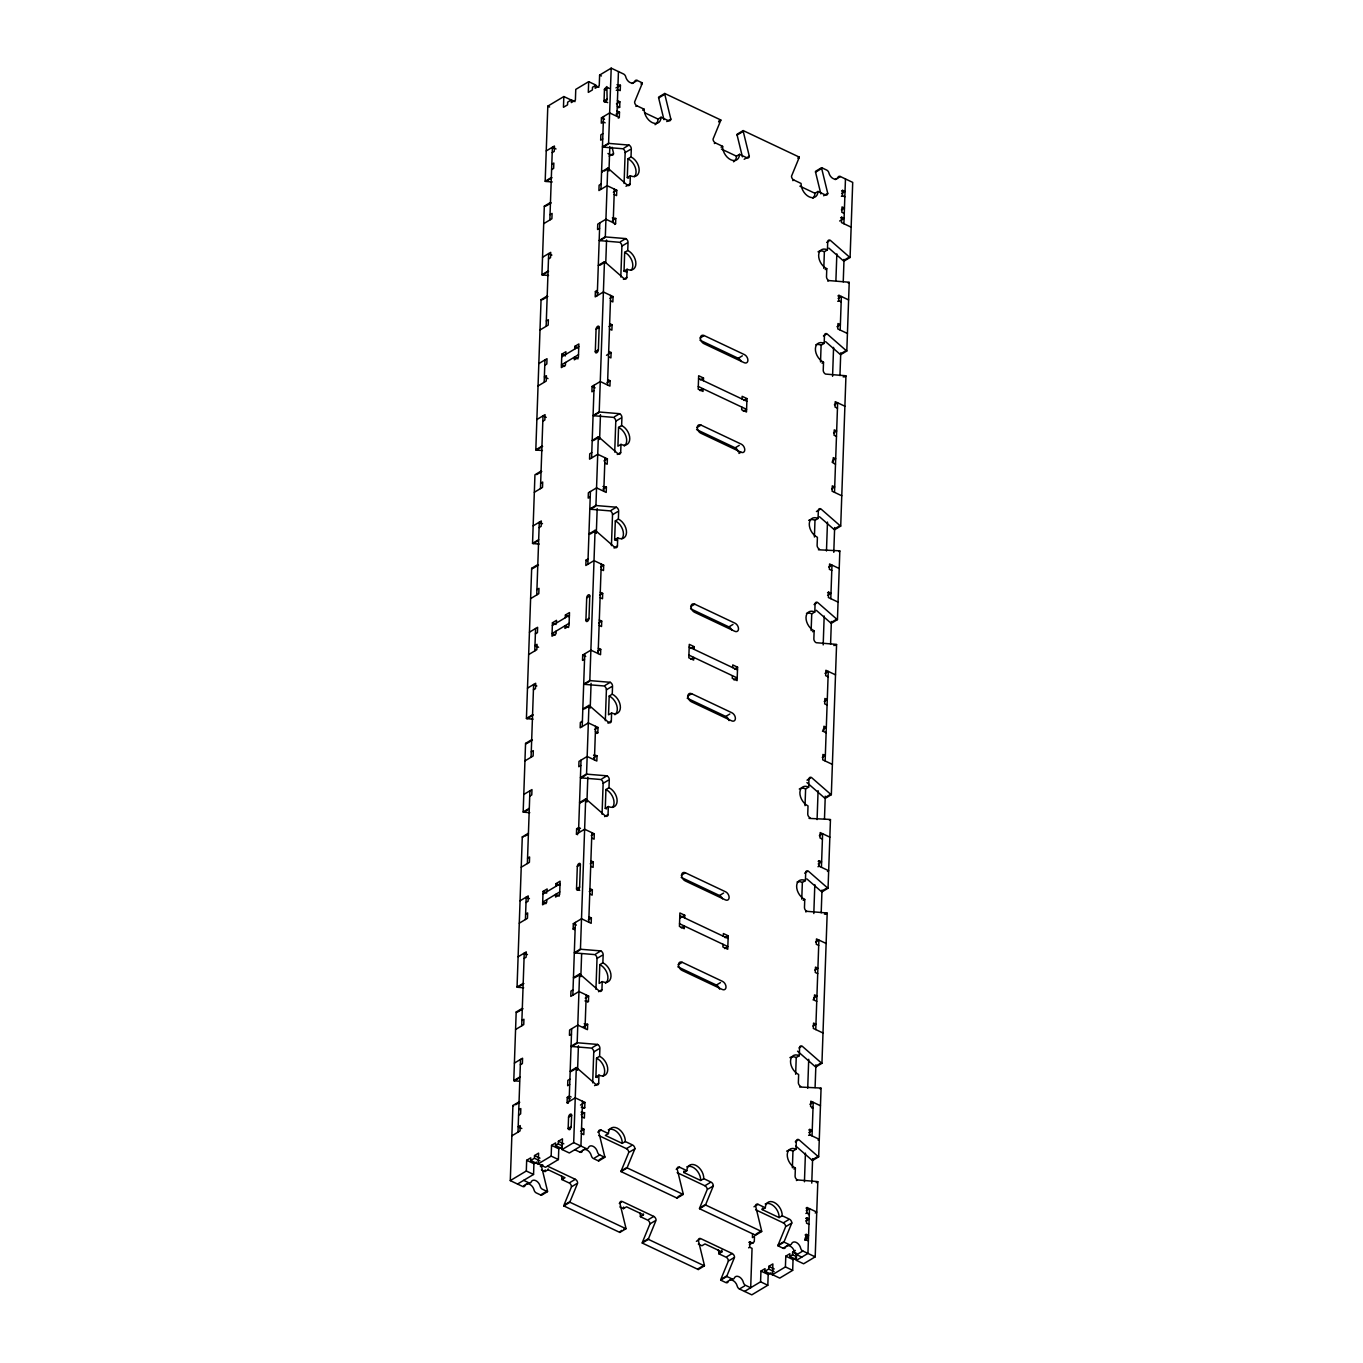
<?xml version="1.0" encoding="UTF-8"?>
<svg xmlns="http://www.w3.org/2000/svg" width="1363" height="1363" viewBox="0 0 1363 1363"><rect width="100%" height="100%" fill="white"/><g stroke="black" fill="none" stroke-linecap="round" stroke-linejoin="round"><path stroke-width="1.5" d="M541.844 1164.718A3.169 2.079 59.1 0 0 541.401 1165.995L547.449 1190.836A3.169 2.079 59.1 0 1 547.517 1191.637L541.384 1195.317L536.289 1192.915A3.169 2.079 59.1 0 1 534.075 1190.052A6.338 4.174 59.1 0 0 529.645 1184.311A6.338 4.174 59.1 0 0 524.976 1185.742A3.169 2.079 59.1 0 1 522.625 1186.457L510.29 1180.614L512.914 1105.529L519.047 1101.866A3.169 2.079 59.1 0 1 519.729 1102.292L515.64 1104.746M519.405 1081.217L514.481 1080.808A3.169 2.079 59.1 0 1 513.783 1080.603L516.185 1012.01L522.319 1008.33M523.648 987.783L517.736 987.289A3.169 2.079 59.1 0 1 517.054 987.068L522.285 836.916L528.435 833.236M529.764 812.689L523.852 812.195A3.169 2.079 59.1 0 1 523.171 811.99L525.556 743.397L531.689 739.717A3.169 2.079 59.1 0 1 532.217 740.024M533.035 719.17L527.123 718.676A3.169 2.079 59.1 0 1 526.425 718.454L531.672 568.303L537.806 564.623A3.169 2.079 59.1 0 1 538.334 564.946M539.152 544.076L533.24 543.581A3.169 2.079 59.1 0 1 532.541 543.377L534.943 474.784L541.077 471.104A3.169 2.079 59.1 0 1 541.758 471.547L536.647 474.614M542.406 450.54L536.511 450.063A3.169 2.079 59.1 0 1 535.812 449.841L541.06 299.69L547.193 296.01M548.522 275.462L542.61 274.968A3.169 2.079 59.1 0 1 541.929 274.747L544.314 206.171L550.448 202.491A3.169 2.079 59.1 0 1 551.146 202.934L546.035 205.983M552.219 181.96L545.881 181.449A3.169 2.079 59.1 0 1 545.183 181.228L547.807 106.144L563.839 96.552L571.08 99.976M517.991 1132.159L520.53 1059.409M521.705 1025.845L524.244 953.095L527.464 954.611M525.419 919.514L526.203 897.127L529.423 898.643M527.362 863.546L529.917 790.796M531.076 757.232L533.615 684.482L536.835 685.998M534.79 650.901L535.574 628.513M536.749 594.932L539.288 522.182L542.508 523.716M540.464 488.601L543.002 415.851L546.222 417.385M544.178 382.287L544.961 359.9M546.137 326.319L548.676 253.569L551.896 255.085M549.851 219.988L552.39 147.238L556.002 148.959M510.29 1180.614L526.305 1171.004L526.68 1160.271L530.769 1157.817L530.684 1160.492L537.925 1163.934M563.839 96.552L563.447 107.302L567.553 104.849L567.638 102.157L571.387 99.908L575.016 101.629M547.057 891.641L547.159 888.949L543.07 891.402L542.593 904.828L546.682 902.374L546.784 899.699M556.445 623.01L556.53 620.335L552.441 622.789L551.981 636.214L556.07 633.761L556.155 631.069M565.815 354.397L565.918 351.722L561.829 354.176L561.352 367.601L565.441 365.148L565.543 362.456M517.531 1184.038L533.546 1174.446L533.938 1163.695L536.664 1162.06M530.684 1160.492L534.432 1158.26L534.517 1155.568L538.606 1153.115L538.232 1163.866L545.49 1167.29L558.404 1159.538L558.779 1148.805L561.505 1147.169M571.387 99.908L571.301 102.6L575.39 100.146L575.765 89.396L588.68 81.661L595.921 85.085M555.917 886.325L556.019 883.633L560.108 881.18L559.648 894.622L555.542 897.058L555.644 894.384L559.273 896.087M565.304 617.712L565.406 615.02L569.495 612.566L569.018 625.992L564.929 628.445L565.032 625.77L568.644 627.474M574.692 349.098L574.777 346.406L578.866 343.953L578.406 357.379L574.317 359.832L574.402 357.14L578.031 358.861M538.232 1163.866L551.163 1156.114L551.538 1145.363L555.627 1142.91L555.525 1145.601L562.783 1149.026M588.68 81.661L588.305 92.394L592.394 89.941L592.496 87.266L595.239 85.613L598.868 87.317M555.525 1145.601L558.285 1143.949L558.387 1141.257L562.476 1138.821L562.101 1149.554L569.342 1152.979L580.928 1146.044L582.495 1101.27M595.239 85.613L595.154 88.288L599.243 85.835L599.618 75.101L611.203 68.15L623.538 73.994A3.169 2.079 59.1 0 1 625.753 76.856A6.338 4.174 59.1 0 0 630.183 82.598A6.338 4.174 59.1 0 0 634.868 81.167A3.169 2.079 59.1 0 1 637.202 80.451L642.297 82.853A3.169 2.079 59.1 0 1 642.177 83.586L634.613 101.969A3.169 2.079 59.1 0 0 636.93 105.803L644.188 109.227A11.074 7.292 59.1 0 0 652.298 122.636A11.074 7.292 59.1 0 0 661.089 117.235L668.33 120.66A3.169 2.079 59.1 0 0 670.835 119.109L664.786 94.286A3.169 2.079 59.1 0 1 664.718 93.468L658.585 97.148A3.169 2.079 59.1 0 0 658.653 97.949L663.951 119.688M568.269 1103.314L567.076 1102.752L567.264 1097.368L569.308 1096.142L571.114 1097.011M574.334 929.617L573.141 929.038L573.329 923.671L581.507 918.764L591.167 923.33L591.355 917.963L588.935 916.822M577.656 834.701L576.447 834.139L576.634 828.755L578.679 827.528L580.485 828.397M598.323 648.209L600.725 649.35L600.538 654.717L590.878 650.151L582.7 655.058L582.512 660.425L584.557 659.198M588.066 558.915L586.022 560.142L585.834 565.509L594.012 560.619L603.673 565.185L603.485 570.552L601.066 569.41M607.694 379.596L610.113 380.737L609.925 386.104L600.265 381.538L592.087 386.445L591.9 391.811L593.944 390.585M597.437 290.302L595.392 291.529L595.205 296.895L603.383 291.989L613.043 296.572L612.856 301.939L610.454 300.797M617.081 110.982L619.484 112.124L619.296 117.491L609.636 112.925L601.458 117.814L601.27 123.198L603.315 121.971L605.138 122.823M568.167 1128.717L568.558 1117.183A2.368 1.278 -64.7 0 1 570.177 1114.253A2.368 1.278 -64.7 0 1 571.642 1115.343L571.097 1127.593L569.087 1129.706L568.167 1128.717L569.973 1129.569M569.121 1101.525L571.659 1028.775M572.835 995.194L575.373 922.444M577.316 866.476L576.532 888.863A2.368 1.278 -64.7 0 0 577.997 889.954A2.368 1.278 -64.7 0 0 579.616 887.023L580.382 864.636A2.368 1.278 -64.7 0 0 578.917 863.546A2.368 1.278 -64.7 0 0 577.316 866.476L580.382 864.636M578.491 832.912L581.03 760.162M582.205 726.581L584.744 653.831M585.92 620.25L586.703 597.863A2.368 1.278 -64.7 0 1 588.305 594.932A2.368 1.278 -64.7 0 1 589.77 596.023L588.986 618.41A2.368 1.278 -64.7 0 1 587.385 621.341A2.368 1.278 -64.7 0 1 585.92 620.25L588.986 618.41M587.879 564.282L590.418 491.532M591.593 457.968L594.132 385.218M595.307 351.637L596.074 329.25A2.368 1.278 -64.7 0 1 597.693 326.319A2.368 1.278 -64.7 0 1 599.158 327.41L598.374 349.797A2.368 1.278 -64.7 0 1 596.755 352.727A2.368 1.278 -64.7 0 1 595.307 351.637L598.374 349.797M597.25 295.669L599.788 222.919M600.964 189.355L603.502 116.605M604.456 89.396L604.048 100.93A2.368 1.278 -64.7 0 0 605.513 102.021A2.368 1.278 -64.7 0 0 607.114 99.09L606.876 86.568L604.49 89.072L606.262 90.265M562.101 1149.554L573.687 1142.62L576.31 1067.536A3.169 2.079 59.1 0 1 576.992 1067.979L596.159 1084.727A3.169 2.079 59.1 0 0 598.681 1083.193L598.953 1075.134A11.074 7.292 59.1 0 0 607.728 1069.734A11.074 7.292 59.1 0 0 599.618 1056.325L599.89 1048.266A3.169 2.079 59.1 0 0 597.573 1044.433L577.878 1042.814A3.169 2.079 59.1 0 1 577.179 1042.593L571.046 1046.273A3.169 2.079 59.1 0 0 571.744 1046.494L591.44 1048.113A3.169 2.079 59.1 0 1 593.757 1051.946L592.684 1082.835M577.179 1042.593L579.565 974.017A3.169 2.079 59.1 0 1 580.263 974.443L599.43 991.208A3.169 2.079 59.1 0 0 601.935 989.657L602.225 981.599A11.074 7.292 59.1 0 0 610.999 976.198A11.074 7.292 59.1 0 0 602.872 962.806L603.162 954.747A3.169 2.079 59.1 0 0 600.844 950.914L581.132 949.295A3.169 2.079 59.1 0 1 580.451 949.074L574.317 952.754A3.169 2.079 59.1 0 0 574.999 952.958L594.694 954.594A3.169 2.079 59.1 0 1 597.028 958.428L595.938 989.317M580.451 949.074L585.681 798.922A3.169 2.079 59.1 0 1 586.38 799.365L605.547 816.113A3.169 2.079 59.1 0 0 608.051 814.58L608.341 806.521A11.074 7.292 59.1 0 0 617.115 801.103A11.074 7.292 59.1 0 0 608.988 787.712L609.278 779.653A3.169 2.079 59.1 0 0 606.944 775.82L587.249 774.201A3.169 2.079 59.1 0 1 586.55 773.98L580.417 777.66A3.169 2.079 59.1 0 0 581.115 777.881L600.81 779.5A3.169 2.079 59.1 0 1 603.145 783.333L602.054 814.222M586.55 773.98L588.952 705.387A3.169 2.079 59.1 0 1 589.634 705.83L608.818 722.594A3.169 2.079 59.1 0 0 611.323 721.044L611.595 712.985A11.074 7.292 59.1 0 0 620.386 707.584A11.074 7.292 59.1 0 0 612.26 694.193L612.532 686.134A3.169 2.079 59.1 0 0 610.215 682.301L590.52 680.665A3.169 2.079 59.1 0 1 589.821 680.461L583.688 684.141A3.169 2.079 59.1 0 0 584.386 684.345L604.082 685.981A3.169 2.079 59.1 0 1 606.399 689.797L605.325 720.703M589.821 680.461L595.069 530.309A3.169 2.079 59.1 0 1 595.75 530.735L614.917 547.5A3.169 2.079 59.1 0 0 617.439 545.95L617.712 537.908A11.074 7.292 59.1 0 0 626.503 532.49A11.074 7.292 59.1 0 0 618.376 519.099L618.649 511.04A3.169 2.079 59.1 0 0 616.332 507.206L596.636 505.588A3.169 2.079 59.1 0 1 595.938 505.366L589.804 509.046A3.169 2.079 59.1 0 0 590.503 509.268L610.198 510.886A3.169 2.079 59.1 0 1 612.515 514.72L611.442 545.609M595.938 505.366L598.34 436.773A3.169 2.079 59.1 0 1 599.021 437.216L618.189 453.981A3.169 2.079 59.1 0 0 620.693 452.431L620.983 444.372A11.074 7.292 59.1 0 0 629.757 438.971A11.074 7.292 59.1 0 0 621.63 425.563L621.92 417.504A3.169 2.079 59.1 0 0 619.603 413.688L599.907 412.052A3.169 2.079 59.1 0 1 599.209 411.847L593.075 415.528A3.169 2.079 59.1 0 0 593.757 415.732L613.469 417.368A3.169 2.079 59.1 0 1 615.786 421.184L614.713 452.073M599.209 411.847L604.456 261.696A3.169 2.079 59.1 0 1 605.138 262.122L624.305 278.887A3.169 2.079 59.1 0 0 626.81 277.336L627.099 269.278A11.074 7.292 59.1 0 0 635.874 263.877A11.074 7.292 59.1 0 0 627.747 250.485L628.036 242.427A3.169 2.079 59.1 0 0 625.719 238.593L606.007 236.975A3.169 2.079 59.1 0 1 605.325 236.753L599.192 240.433A3.169 2.079 59.1 0 0 599.873 240.638L619.569 242.273A3.169 2.079 59.1 0 1 621.903 246.107L620.812 276.996M605.325 236.753L607.711 168.16A3.169 2.079 59.1 0 1 608.409 168.603L627.576 185.368A3.169 2.079 59.1 0 0 630.081 183.818L630.353 175.759A11.074 7.292 59.1 0 0 639.145 170.358A11.074 7.292 59.1 0 0 631.018 156.949L631.308 148.891A3.169 2.079 59.1 0 0 628.973 145.074L609.278 143.439A3.169 2.079 59.1 0 1 608.58 143.234L602.446 146.897A3.169 2.079 59.1 0 0 603.145 147.119L622.84 148.754A3.169 2.079 59.1 0 1 625.157 152.571L624.084 183.46M608.58 143.234L611.203 68.15M577.571 1070.296L578.423 1045.745M580.842 976.709L581.626 953.981M586.942 802.023L587.811 777.217M590.213 708.096L591.082 683.289M596.312 533.41L597.181 508.603M599.601 439.482L600.47 414.676M605.768 262.718L606.569 239.99M608.971 171.039L609.823 146.505M585.034 1028.52L586.209 994.939M588.748 922.189L591.866 832.657M594.421 759.907L595.58 726.326M598.136 653.576L601.253 564.043M603.792 491.293L604.968 457.712M607.506 384.962L610.641 295.43M613.18 222.68L614.355 189.099M616.894 116.349L618.444 71.575M581.558 1128.138L583.977 1129.28L583.79 1134.646L581.371 1133.505M581.115 1112.174L584.557 1112.702L584.369 1118.086L581.95 1116.944M583.705 1108.392L584.727 1107.778L584.914 1102.411L575.254 1097.845L567.076 1102.752M584.199 1023.766L587.64 1024.295L587.453 1029.661L577.793 1025.095L569.615 1030.002L569.427 1035.369L571.472 1034.142M587.419 1002.078L588.441 1001.464L588.629 996.08L578.968 991.514L570.79 996.421L570.978 991.054L573.022 989.828M589.923 888.608L592.343 889.766L592.155 895.133L589.736 893.992M590.895 860.854L593.297 861.995L593.109 867.379L590.707 866.238M576.447 834.139L584.625 829.232L594.285 833.798L594.098 839.165L591.678 838.024M593.587 755.153L597.011 755.681L596.824 761.048L587.163 756.482L578.985 761.389L578.798 766.756L580.842 765.529M596.79 733.447L597.812 732.834L597.999 727.467L588.339 722.901L580.161 727.808L580.348 722.424L582.393 721.197M599.294 619.995L601.713 621.136L601.526 626.52L599.107 625.378M600.265 592.241L602.685 593.382L602.497 598.766L600.078 597.607M602.957 486.523L606.399 487.051L606.211 492.435L596.551 487.869L588.373 492.759L588.186 498.142L590.23 496.916M591.781 452.584L589.736 453.811L589.549 459.195L597.727 454.288L607.387 458.854L607.199 464.221L604.78 463.079M608.682 351.381L611.101 352.523L610.914 357.907L608.494 356.765M609.653 323.627L612.072 324.769L611.885 330.136L609.465 328.994M614.56 224.435L615.582 223.822L615.769 218.438L612.345 217.91M601.151 183.971L599.107 185.198L598.919 190.564L607.097 185.675L616.758 190.241L616.57 195.608L614.168 194.466M618.649 107.796L619.671 107.2L619.858 101.816L617.439 100.675M616.996 84.727L620.421 85.256L620.233 90.622L617.831 89.481L616.297 90.401M597.284 1077.503A11.074 7.292 59.1 0 1 595.887 1076.974L596.551 1058.165L599.618 1056.325M602.872 962.806L599.805 964.646L599.158 983.439L602.225 981.599M606.671 808.889A11.074 7.292 59.1 0 1 605.274 808.361L605.922 789.552L608.988 787.712M612.26 694.193L609.193 696.033L608.528 714.825L611.595 712.985M617.405 540.532A11.074 7.292 59.1 0 1 614.645 539.731L615.309 520.939L618.376 519.099M621.63 425.563L618.563 427.403L617.916 446.212L620.983 444.372M626.793 271.918A11.074 7.292 59.1 0 1 624.033 271.118L624.68 252.325L627.747 250.485M628.684 178.127A11.074 7.292 59.1 0 1 627.287 177.599L627.951 158.79L631.018 156.949M684.635 917.946L684.737 915.255L679.898 912.971L679.438 926.414L684.26 928.697L684.362 926.005L681.296 927.845M694.023 649.333L694.108 646.641L689.286 644.358L688.809 657.784L693.648 660.084L693.733 657.392L690.666 659.232M703.393 380.72L703.495 378.028L698.657 375.745L698.197 389.171L703.018 391.454L703.121 388.779L700.054 390.619M723.003 944.286L722.901 946.961L727.74 949.261L728.2 935.819L723.378 933.536L723.276 936.228M732.374 675.673L732.289 678.348L737.11 680.631L737.587 667.206L732.749 664.923L732.664 667.614M741.762 407.06L741.659 409.735L746.498 412.018L746.958 398.592L742.136 396.309L742.034 399.001M748.628 1247.827L749.65 1247.213L749.837 1241.829L753.058 1243.363M752.563 1233.719L752.427 1237.604L754.472 1236.377L754.284 1241.744L749.377 1244.692M744.556 1291.425L760.571 1281.816L760.946 1271.083L765.035 1268.629L764.933 1271.304L772.191 1274.729M729.989 1280.078A6.338 4.174 59.1 0 1 737.247 1286.144A3.169 2.079 59.1 0 0 739.462 1289.006L751.797 1294.85L767.812 1285.241L768.187 1274.507L770.913 1272.872M764.933 1271.304L768.681 1269.055L768.783 1266.38L772.872 1263.927L772.497 1274.678L779.738 1278.102L792.67 1270.35L793.045 1259.599L795.771 1257.964M772.497 1274.678L785.412 1266.926L785.787 1256.175L789.876 1253.721L789.79 1256.413L797.031 1259.838M792.38 1167.784L792.959 1151.071L796.026 1149.248L796.316 1141.189A3.169 2.079 59.1 0 1 798.82 1139.638L817.987 1156.403A3.169 2.079 59.1 0 0 818.686 1156.829L812.552 1160.509A3.169 2.079 59.1 0 1 811.854 1160.066L795.89 1146.113M795.651 1074.265L796.231 1057.552L799.297 1055.712L799.587 1047.653A3.169 2.079 59.1 0 1 802.091 1046.12L821.259 1062.867A3.169 2.079 59.1 0 0 821.94 1063.31L815.807 1066.99A3.169 2.079 59.1 0 1 815.125 1066.548L797.559 1051.18M801.768 899.171L802.347 882.457L805.414 880.617L805.703 872.559A3.169 2.079 59.1 0 1 808.208 871.025L827.375 887.773A3.169 2.079 59.1 0 0 828.057 888.216L821.923 891.896A3.169 2.079 59.1 0 1 821.242 891.453L806.862 878.896M805.022 805.652L805.618 788.938L808.685 787.098L808.958 779.04A3.169 2.079 59.1 0 1 811.462 777.489L830.646 794.254A3.169 2.079 59.1 0 0 831.328 794.697L825.194 798.377A3.169 2.079 59.1 0 1 824.513 797.934L806.93 782.566M811.138 630.558L811.735 613.844L814.801 612.004L815.074 603.945A3.169 2.079 59.1 0 1 817.579 602.412L836.763 619.16A3.169 2.079 59.1 0 0 837.444 619.603L831.311 623.283A3.169 2.079 59.1 0 1 830.612 622.84L816.25 610.266M814.41 537.039L814.989 520.325L818.056 518.485L818.345 510.426A3.169 2.079 59.1 0 1 820.85 508.876L840.017 525.641A3.169 2.079 59.1 0 0 840.715 526.084L834.565 529.764A3.169 2.079 59.1 0 1 833.883 529.321L819.504 516.747M820.526 361.945L821.105 345.231L824.172 343.391L824.462 335.332A3.169 2.079 59.1 0 1 826.966 333.799L846.133 350.547A3.169 2.079 59.1 0 0 846.815 350.99L840.681 354.67A3.169 2.079 59.1 0 1 840 354.227L825.62 341.653M823.797 268.426L824.376 251.712L827.443 249.872L827.716 241.813A3.169 2.079 59.1 0 1 830.237 240.263L849.405 257.028A3.169 2.079 59.1 0 0 850.086 257.471L843.953 261.134A3.169 2.079 59.1 0 1 843.271 260.708L828.891 248.134M789.79 1256.413L792.55 1254.761L792.636 1252.069L795.362 1250.433M796.026 1149.248A11.074 7.292 59.1 0 0 787.252 1154.648A11.074 7.292 59.1 0 0 795.379 1168.04L795.089 1176.099A3.169 2.079 59.1 0 0 797.423 1179.932L817.119 1181.551A3.169 2.079 59.1 0 1 817.817 1181.772L815.193 1256.856L803.608 1263.791L796.35 1260.366L796.605 1253.21M805.414 880.617A11.074 7.292 59.1 0 0 796.639 886.035A11.074 7.292 59.1 0 0 804.749 899.427L804.477 907.485A3.169 2.079 59.1 0 0 806.794 911.319L826.489 912.937A3.169 2.079 59.1 0 1 827.188 913.159L821.94 1063.31M814.801 612.004A11.074 7.292 59.1 0 0 806.01 617.405A11.074 7.292 59.1 0 0 814.137 630.813L813.864 638.872A3.169 2.079 59.1 0 0 816.181 642.706L835.877 644.324A3.169 2.079 59.1 0 1 836.575 644.546L831.328 794.697M824.172 343.391A11.074 7.292 59.1 0 0 815.398 348.792A11.074 7.292 59.1 0 0 823.525 362.2L823.235 370.259A3.169 2.079 59.1 0 0 825.552 374.075L845.264 375.711A3.169 2.079 59.1 0 1 845.946 375.932L840.715 526.084M827.443 249.872A11.074 7.292 59.1 0 0 818.652 255.273A11.074 7.292 59.1 0 0 826.779 268.664L826.506 276.723A3.169 2.079 59.1 0 0 828.823 280.557L848.519 282.192A3.169 2.079 59.1 0 1 849.217 282.397L846.815 350.99M804.443 1181.772L805.431 1153.132M807.714 1088.236L808.719 1059.29M813.813 913.534L814.818 884.604M817.084 819.606L818.09 790.676M823.184 644.92L824.189 615.991M826.472 550.993L827.477 522.063M832.572 376.307L833.577 347.378M835.911 280.471L836.848 253.876M804.937 1240.364L805.959 1239.751L806.146 1234.367L808.566 1235.508L805.499 1237.348L807.305 1238.217M805.737 1220.992L809.145 1218.948L806.726 1217.806L806.538 1223.173L808.958 1224.315M805.874 1213.496L806.896 1212.883L807.083 1207.516L816.744 1212.082L815.21 1213.002M808.617 1135.379L809.639 1134.766L809.826 1129.382L812.229 1130.523L808.821 1132.568M817.987 866.749L819.01 866.152L819.197 860.769L821.616 861.91L818.209 863.955M827.58 595.341L830.987 593.297L828.585 592.155L828.397 597.522L838.058 602.105M837.734 301.325L838.756 300.712L838.944 295.328L848.604 299.911M839.659 221.01L844.089 218.353L841.67 217.211L841.482 222.578L851.142 227.161M841.397 196.34L842.419 195.727L842.607 190.36L845.026 191.502L841.618 193.546M812.041 1135.907L813.217 1102.326L809.946 1104.286M815.756 1029.576L818.89 940.044L815.619 942.003M821.429 867.294L822.605 833.713L819.333 835.672M825.143 760.963L828.261 671.414L824.99 673.39M830.8 598.664L831.975 565.1L828.704 567.059M834.514 492.35L837.649 402.801L834.377 404.76M840.187 330.05L841.363 296.487L838.092 298.446M843.901 223.736L845.469 178.962M811.752 1183.152L812.621 1158.601M815.091 1087.521L815.892 1064.793M821.19 912.835L821.991 890.09M824.479 818.907L825.262 796.179M830.578 644.222L831.362 621.477M833.781 552.356L834.65 527.549M839.949 375.609L840.75 352.864M843.237 281.851L844.021 259.362M818.686 1156.829L821.071 1088.253A3.169 2.079 59.1 0 0 820.39 1088.032L799.655 1087.01M828.057 888.216L830.459 819.623A3.169 2.079 59.1 0 0 829.76 819.419L809.043 818.396M837.444 619.603L839.829 551.01A3.169 2.079 59.1 0 0 839.148 550.805L818.413 549.783M850.086 257.471L852.71 182.386L840.375 176.543A3.169 2.079 59.1 0 0 838.024 177.258A6.338 4.174 59.1 0 1 833.355 178.689A6.338 4.174 59.1 0 1 828.925 172.948A3.169 2.079 59.1 0 0 826.711 170.085L821.616 167.683L815.483 171.363A3.169 2.079 59.1 0 0 815.551 172.164L820.85 193.904M664.718 93.468L720.754 119.961A3.169 2.079 59.1 0 1 720.618 120.694L713.07 139.077A3.169 2.079 59.1 0 0 715.388 142.911L722.629 146.335A11.074 7.292 59.1 0 0 730.755 159.744A11.074 7.292 59.1 0 0 739.53 154.343L746.788 157.767A3.169 2.079 59.1 0 0 749.292 156.217L743.244 131.393A3.169 2.079 59.1 0 1 743.176 130.575L737.025 134.256A3.169 2.079 59.1 0 0 737.11 135.056L742.392 156.796M743.176 130.575L799.195 157.069A3.169 2.079 59.1 0 1 799.076 157.801L791.511 176.185A3.169 2.079 59.1 0 0 793.828 180.018L801.086 183.443A11.074 7.292 59.1 0 0 809.196 196.851A11.074 7.292 59.1 0 0 817.987 191.45L825.228 194.875A3.169 2.079 59.1 0 0 827.733 193.325L821.685 168.501A3.169 2.079 59.1 0 1 821.616 167.683M576.6 1183.748L571.489 1186.815L563.924 1205.199A3.169 2.079 59.1 0 0 563.805 1205.931L619.824 1232.425L625.975 1228.745A3.169 2.079 59.1 0 0 625.89 1227.944L619.841 1203.103A3.169 2.079 59.1 0 1 622.363 1201.553L653.746 1216.409A3.169 2.079 59.1 0 1 656.063 1220.243L648.515 1238.643A3.169 2.079 59.1 0 0 648.379 1239.359L642.246 1243.039L698.282 1269.532L704.415 1265.852A3.169 2.079 59.1 0 0 704.347 1265.051L698.299 1240.211A3.169 2.079 59.1 0 1 700.803 1238.66L732.204 1253.517A3.169 2.079 59.1 0 1 734.521 1257.35L726.956 1275.751A3.169 2.079 59.1 0 0 726.837 1276.467L720.703 1280.147L725.798 1282.549A3.169 2.079 59.1 0 0 728.132 1281.833M563.805 1205.931L569.938 1202.251A3.169 2.079 59.1 0 1 570.075 1201.536L577.622 1183.135A3.169 2.079 59.1 0 0 575.305 1179.302L547.602 1166.2M786.127 1246.412A6.338 4.174 59.1 0 0 785.395 1247.52A3.169 2.079 59.1 0 1 783.061 1248.235L777.966 1245.816L784.1 1242.136A3.169 2.079 59.1 0 1 784.219 1241.42L791.784 1223.02A3.169 2.079 59.1 0 0 789.467 1219.186L782.209 1215.762A11.074 7.292 59.1 0 0 774.082 1202.37A11.074 7.292 59.1 0 0 765.307 1207.771L758.067 1204.347A3.169 2.079 59.1 0 0 755.562 1205.88L761.593 1230.721A3.169 2.079 59.1 0 1 761.678 1231.539L755.545 1235.219L699.509 1208.708L705.642 1205.028A3.169 2.079 59.1 0 1 705.778 1204.313L713.326 1185.912A3.169 2.079 59.1 0 0 711.009 1182.079L703.768 1178.654A11.074 7.292 59.1 0 0 695.641 1165.263A11.074 7.292 59.1 0 0 686.867 1170.664L679.609 1167.239A3.169 2.079 59.1 0 0 677.104 1168.773L683.153 1193.613A3.169 2.079 59.1 0 1 683.221 1194.431L677.087 1198.111L621.068 1171.601A3.169 2.079 59.1 0 1 621.187 1170.885L628.752 1152.485A3.169 2.079 59.1 0 0 626.435 1148.651L598.732 1135.549M625.31 1141.547L622.244 1143.387L605.342 1135.396L608.409 1133.556A11.074 7.292 59.1 0 1 617.2 1128.155A11.074 7.292 59.1 0 1 625.31 1141.547L632.568 1144.971A3.169 2.079 59.1 0 1 634.885 1148.805L627.321 1167.205A3.169 2.079 59.1 0 0 627.201 1167.921L621.068 1171.601M655.041 1220.856L649.93 1223.923L642.382 1242.306A3.169 2.079 59.1 0 0 642.246 1243.039M699.509 1208.708A3.169 2.079 59.1 0 1 699.645 1207.993L707.193 1189.592A3.169 2.079 59.1 0 0 704.875 1185.759L677.172 1172.657M733.498 1257.964L728.387 1261.031L720.823 1279.414A3.169 2.079 59.1 0 0 720.703 1280.147M777.966 1245.816A3.169 2.079 59.1 0 1 778.086 1245.101L785.65 1226.7A3.169 2.079 59.1 0 0 783.316 1222.867L755.613 1209.765M804.732 1239.529L805.482 1237.689L807.305 1238.541M604.439 89.737L607.506 87.896M615.991 87.914L620.421 85.256M632.091 83.518L637.202 80.451M607.114 99.09L604.048 100.93L607.677 102.634M641.274 83.467L642.297 82.853M641.155 84.199L642.177 83.586M616.434 103.861L619.858 101.816M546.256 150.918L554.434 146.011L554.247 151.395L552.202 152.622M616.076 114.151L619.484 112.124M635.908 106.416L636.93 105.803M618.274 118.104L619.296 117.491M658.653 97.949L663.764 94.899M551.794 164.259L553.838 163.032L553.651 168.399L551.606 169.625M602.906 133.608L600.862 134.835L600.674 140.202L602.719 138.975M642.654 110.147L644.188 109.227M545.183 181.228L551.316 177.548A3.169 2.079 59.1 0 0 552.015 177.769M545.881 181.449L550.993 178.383M603.145 147.119L608.256 144.052M655.058 124.697A11.074 7.292 59.1 0 0 658.022 119.075L661.089 117.235M609.142 156.098L612.566 154.053M666.746 121.563L670.835 119.109M623.862 148.141L628.973 145.074M625.157 152.571L630.285 149.504M607.711 168.16L601.577 171.84A3.169 2.079 59.1 0 1 602.259 172.283M604.303 171.057L608.409 168.603M550.039 214.621L552.083 213.395L551.896 218.762L543.701 223.668M718.71 121.188L720.754 119.961M718.574 121.92L720.618 120.694M627.287 177.599L630.353 175.759M613.35 192.285L616.758 190.241M625.992 186.271L630.081 183.818M714.365 143.524L715.388 142.911M737.11 135.056L742.222 132.007M721.095 147.255L722.629 146.335M542.542 257.249L550.72 252.342L550.533 257.709L548.488 258.936M612.362 220.482L615.769 218.438M599.601 228.303L597.556 229.529L597.744 224.145L605.922 219.239L615.582 223.822M733.498 161.805A11.074 7.292 59.1 0 0 736.463 156.183L739.53 154.343M541.929 274.747L548.062 271.084A3.169 2.079 59.1 0 0 548.59 271.254M542.61 274.968L547.739 271.901M599.873 240.638L604.985 237.588M744.181 159.284L749.292 156.217M620.608 241.66L625.719 238.593M621.903 246.107L627.014 243.04M598.306 265.359L604.456 261.696M542.764 299.519L547.875 296.453M600.027 265.189L605.138 262.122M798.173 157.682L799.195 157.069M798.054 158.415L799.076 157.801M624.033 271.118L627.099 269.278M546.324 320.952L548.369 319.726L548.182 325.093L539.987 329.999M623.402 279.381L626.81 277.336M792.806 180.632L793.828 180.018M815.551 172.164L820.662 169.114M609.977 298.412L613.043 296.572M835.263 179.609L840.375 176.543M812.927 198.214A11.074 7.292 59.1 0 0 814.921 193.29L817.987 191.45M538.828 363.58L547.006 358.673L546.819 364.04L544.774 365.267M596.074 329.25L599.158 327.41M823.644 195.778L827.733 193.325M609.005 326.609L612.072 324.769M561.743 356.85L578.798 346.628M841.584 190.973L842.607 190.36M578.508 354.687L561.471 364.909L564.691 366.426M538.044 385.968L546.222 381.061L546.41 375.677L544.365 376.904L547.994 378.624M841.38 209.902L844.447 208.062L842.027 206.92L841.84 212.287L844.259 213.429M606.501 355.283L611.101 352.523M840.647 217.824L841.67 217.211M826.694 242.427L829.215 240.876M536.869 419.531L545.047 414.625L544.859 420.008L542.815 421.235M607.046 382.577L610.113 380.737M700.071 338.024L704.16 335.571L744.402 354.601A4.753 3.118 59.1 0 1 747.895 360.343A4.753 3.118 59.1 0 1 744.13 362.66L703.87 343.629A4.753 3.118 59.1 0 1 700.395 337.888A4.753 3.118 59.1 0 1 704.16 335.571M825.245 269.584L826.779 268.664M844.293 260.094L849.405 257.028M535.812 449.841L541.946 446.161A3.169 2.079 59.1 0 0 542.644 446.383M536.511 450.063L541.622 446.996M593.757 415.732L598.885 412.665M827.801 281.17L828.823 280.557M614.492 416.754L619.603 413.688M615.786 421.184L620.898 418.117M848.195 283.01L849.217 282.397M598.34 436.773L592.206 440.453A3.169 2.079 59.1 0 1 592.888 440.896M593.91 440.283L599.021 437.216M837.921 295.941L838.944 295.328M700.429 379.868L703.495 378.028M699.935 340.154L738.269 358.282L742.358 355.828M540.651 483.235L542.695 482.008L542.508 487.375L534.33 492.282M603.979 460.898L607.387 458.854M617.286 454.475L620.693 452.431M836.967 326.728L840.375 324.684L837.955 323.542L837.768 328.909L847.428 333.475M823.439 335.945L825.944 334.412M533.154 525.862L541.332 520.956L541.145 526.339L539.101 527.566M696.936 427.556L701.025 425.103L741.285 444.151A4.753 3.118 59.1 0 1 744.76 449.892A4.753 3.118 59.1 0 1 740.995 452.209L738.95 453.436M743.891 400.432L746.958 398.592M602.991 489.096L606.399 487.051M821.991 363.12L823.525 362.2M743.312 411.302L746.583 409.343L698.282 386.496M841.022 353.613L846.133 350.547M532.541 543.377L538.675 539.697M533.24 543.581L538.351 540.515M590.503 509.268L595.614 506.201M611.22 510.273L616.332 507.206M612.515 514.72L617.626 511.653M843.203 376.938L844.225 376.324M844.413 376.852L845.946 375.932M595.069 530.309L588.935 533.989A3.169 2.079 59.1 0 1 589.617 534.415M533.376 568.132L538.487 565.066M590.639 533.802L595.75 530.735M696.578 429.566L735.151 447.814L739.24 445.377M614.645 539.731L617.712 537.908M536.937 589.566L538.981 588.339L538.794 593.706L530.616 598.613M614.032 547.994L617.439 545.95M600.606 567.025L603.673 565.185M833.594 432.855L836.661 431.015L834.241 429.873L834.054 435.24L836.473 436.381M529.44 632.193L537.618 627.287L537.431 632.653L535.386 633.88M586.703 597.863L589.77 596.023M599.618 595.222L602.685 593.382M552.373 625.464L569.41 615.241M569.121 623.3L552.083 633.522L555.303 635.039M528.657 654.581L536.835 649.674L537.022 644.307L534.978 645.517L538.606 647.238M598.647 622.976L601.713 621.136M831.634 488.806L834.701 486.966L832.299 485.824L832.111 491.208L841.772 495.774M816.42 511.534L819.827 509.489M527.481 688.145L535.676 683.255L535.489 688.622L533.427 689.848M597.658 651.19L600.725 649.35M690.683 606.637L694.772 604.184L735.032 623.215A4.753 3.118 59.1 0 1 738.507 628.956A4.753 3.118 59.1 0 1 734.742 631.273L694.5 612.243A4.753 3.118 59.1 0 1 691.007 606.501A4.753 3.118 59.1 0 1 694.772 604.184M834.906 528.708L840.017 525.641M526.425 718.454L532.558 714.774A3.169 2.079 59.1 0 0 533.257 714.996M527.123 718.676L532.234 715.609M584.386 684.345L589.498 681.279M605.104 685.368L610.215 682.301M606.399 689.797L611.51 686.748M838.807 551.623L839.829 551.01M588.952 705.387L582.819 709.067A3.169 2.079 59.1 0 1 583.33 709.373M527.277 743.227L532.388 740.16M584.523 708.896L589.634 705.83M691.041 648.481L694.108 646.641M690.564 608.767L728.898 626.895L732.987 624.441M531.263 751.848L533.308 750.621L533.12 756.005L524.942 760.895M594.592 729.512L597.999 727.467M607.915 723.089L611.323 721.044M827.562 592.769L828.585 592.155M814.052 604.559L816.556 603.025M687.565 696.169L691.654 693.716L731.897 712.764A4.753 3.118 59.1 0 1 735.39 718.505A4.753 3.118 59.1 0 1 731.624 720.823L691.365 701.775A4.753 3.118 59.1 0 1 687.889 696.033A4.753 3.118 59.1 0 1 691.654 693.716M523.767 794.476L531.962 789.569L531.774 794.953L529.73 796.179M734.521 669.046L737.587 667.206M593.604 757.726L597.011 755.681M812.604 631.733L814.137 630.813M733.941 679.916L737.213 677.956L688.911 655.109M831.634 622.227L836.763 619.16M523.171 811.99L529.304 808.31M523.852 812.195L528.963 809.128M581.115 777.881L586.226 774.814M601.833 778.886L606.944 775.82M603.145 783.333L608.256 780.266M833.832 645.551L834.855 644.938M835.042 645.466L836.575 644.546M585.681 798.922L579.548 802.603A3.169 2.079 59.1 0 1 580.246 803.028M525.028 836.132L528.094 834.292M581.268 802.415L586.38 799.365M687.191 698.197L725.763 716.444L729.852 713.991M605.274 808.361L608.341 806.521M527.549 858.179L529.594 856.952L529.406 862.319L521.228 867.226M604.644 816.624L608.051 814.58M591.218 835.638L594.285 833.798M824.223 701.468L827.29 699.628L824.871 698.486L824.683 703.853L827.102 704.995M520.07 900.807L528.248 895.9L528.06 901.267L526.016 902.493M590.23 863.835L593.297 861.995M542.985 894.077L560.023 883.854M559.75 891.913L542.713 902.136L545.933 903.652M525.607 914.147L527.651 912.92L527.464 918.287L519.286 923.194M579.616 887.023L576.532 888.863L579.752 890.397M589.259 891.589L592.343 889.766M822.264 757.419L825.331 755.579L822.911 754.438L822.724 759.821L832.384 764.387M807.032 780.147L810.44 778.103M807.935 779.653L808.958 779.04M518.11 956.775L526.288 951.868L526.101 957.235L524.056 958.462M588.288 919.804L591.355 917.963M573.141 929.038L575.186 927.811M681.313 875.25L685.402 872.797L725.644 891.828A4.753 3.118 59.1 0 1 729.12 897.587A4.753 3.118 59.1 0 1 725.372 899.887L685.112 880.856A4.753 3.118 59.1 0 1 681.636 875.114A4.753 3.118 59.1 0 1 685.402 872.797M825.535 797.321L830.646 794.254M517.054 987.068L523.188 983.405A3.169 2.079 59.1 0 0 523.886 983.609M517.736 987.289L522.864 984.222M574.999 952.958L580.11 949.909M595.733 953.981L600.844 950.914M597.028 958.428L602.139 955.361M829.437 820.236L830.459 819.623M579.565 974.017L573.431 977.68A3.169 2.079 59.1 0 1 573.959 978.004M517.889 1011.84L518.911 1011.227M519.593 1010.818L523 1008.773M575.152 977.51L576.174 976.896M576.856 976.487L580.263 974.443M680.137 918.015L684.737 915.255M681.176 877.38L719.511 895.508L723.6 893.055M521.893 1020.461L523.937 1019.234L523.75 1024.618L515.572 1029.525M585.221 998.125L588.629 996.08M598.527 991.702L601.935 989.657M585 1000.936L588.441 1001.464M818.175 861.382L819.197 860.769M804.681 873.172L807.186 871.639M827.443 871.451L828.67 870.718L819.01 866.152M514.396 1063.089L522.574 1058.199L522.387 1063.566L520.342 1064.793M678.178 964.783L682.267 962.329L722.526 981.377A4.753 3.118 59.1 0 1 726.002 987.119A4.753 3.118 59.1 0 1 722.237 989.436L681.994 970.388A4.753 3.118 59.1 0 1 678.501 964.646A4.753 3.118 59.1 0 1 682.267 962.329M725.133 937.659L728.2 935.819M583.211 1026.952L587.64 1024.295M803.216 900.347L804.749 899.427M724.554 948.529L727.825 946.569L679.524 923.722M822.264 890.84L827.375 887.773M513.783 1080.603L519.916 1076.923M514.481 1080.808L519.593 1077.758M571.744 1046.494L576.856 1043.428M805.772 911.932L806.794 911.319M592.462 1047.5L597.573 1044.433M593.757 1051.946L598.868 1048.88M824.445 914.164L825.467 913.551M825.654 914.079L827.188 913.159M576.31 1067.536L570.177 1071.216A3.169 2.079 59.1 0 1 570.858 1071.659M571.881 1071.045L576.992 1067.979M677.803 966.81L716.393 985.057L720.482 982.604M518.775 1109.789L520.819 1108.562L520.632 1113.929L518.587 1115.155M569.887 1079.138L567.843 1080.365L567.655 1085.732L569.7 1084.505M595.887 1076.974L598.953 1075.134M594.575 1085.647L598.681 1083.193M511.858 1135.839L520.036 1130.932L520.223 1125.565L518.179 1126.792L521.808 1128.513M580.485 1105.069L584.914 1102.411M581.285 1107.25L584.727 1107.778M568.558 1117.183L571.642 1115.343M814.835 970.081L817.902 968.241L815.483 967.1L815.295 972.466L817.715 973.608M581.149 1114.747L584.557 1112.702M568.184 1128.377L571.25 1126.537M580.57 1131.324L583.977 1129.28M813.864 997.835L816.931 995.995L814.512 994.854L814.324 1000.221L816.744 1001.362M540.378 1166.609L542.883 1165.058M597.761 1132.176L601.168 1130.131L608.409 1133.556M541.401 1169.846L545.013 1171.55L548.079 1169.71A11.074 7.292 59.1 0 1 548.147 1168.892M523.648 1185.844L528.759 1182.777A3.169 2.079 59.1 0 0 531.11 1182.062A6.338 4.174 59.1 0 1 535.778 1180.631A6.338 4.174 59.1 0 1 540.208 1186.372A3.169 2.079 59.1 0 0 542.423 1189.235L547.517 1191.637M574.794 1149.725L579.888 1152.127L585 1149.06M812.876 1026.049L815.943 1024.209L813.541 1023.068L813.353 1028.435L823.013 1033.001M594.575 1157.971L599.686 1154.904L604.78 1157.323A3.169 2.079 59.1 0 0 604.712 1156.505L598.664 1131.665A3.169 2.079 59.1 0 1 601.168 1130.131M561.454 1175.809A11.074 7.292 59.1 0 1 561.914 1179.557L564.998 1177.717L548.079 1169.71M541.315 1194.499L546.427 1191.432M599.601 1159.572L604.712 1156.505M585.477 1149.554A6.338 4.174 59.1 0 1 591.338 1155.722A3.169 2.079 59.1 0 0 593.552 1158.584L598.647 1161.003L604.78 1157.323M570.194 1182.368L575.305 1179.302M626.435 1148.651L631.546 1145.584M799.025 1047.943L801.069 1046.733M629.774 1151.871L634.885 1148.805M564.946 1204.585L570.075 1201.536M621.187 1170.885L626.299 1167.818M816.147 1065.934L821.259 1062.867M619.279 1203.393L621.341 1202.166M676.201 1169.284L679.609 1167.239M820.049 1088.867L821.071 1088.253M619.841 1206.954L623.47 1208.657L626.537 1206.817L643.438 1214.825A11.074 7.292 59.1 0 0 643.438 1213.956M703.768 1178.654L700.701 1180.494L683.8 1172.504L686.867 1170.664M812.007 1108.306L813.029 1107.693L810.61 1106.552L810.798 1101.185L820.458 1105.751M639.894 1212.917A11.074 7.292 59.1 0 1 640.371 1216.665L643.438 1214.825M620.778 1230.993L621.801 1230.38M623.845 1229.153L624.867 1228.54M678.041 1196.68L683.153 1193.613M648.635 1219.476L653.746 1216.409M704.875 1185.759L709.987 1182.692M708.215 1188.979L713.326 1185.912M808.804 1129.995L809.826 1129.382M795.753 1141.478L797.798 1140.252M795.293 1141.802L796.316 1141.189M643.404 1241.693L648.515 1238.643M699.645 1207.993L704.756 1204.926M818.073 1140.064L819.299 1139.332L809.639 1134.766M793.845 1168.96L795.379 1168.04M812.876 1159.453L817.987 1156.403M796.401 1180.545L797.423 1179.932M696.374 1241.318L699.781 1239.274M753.978 1206.8L758.067 1204.347M782.209 1215.762L779.142 1217.602L762.241 1209.611L765.307 1207.771M816.284 1182.692L817.817 1181.772M718.352 1250.024A11.074 7.292 59.1 0 1 718.812 1253.773L721.879 1251.933A11.074 7.292 59.1 0 0 721.811 1250.144M699.236 1268.101L698.214 1268.714A3.169 2.079 59.1 0 1 698.282 1269.532M700.258 1267.488L701.281 1266.874M702.303 1266.261L703.325 1265.648M756.482 1233.788L760.571 1231.334M748.815 1242.443L749.837 1241.829M806.061 1208.129L807.083 1207.516M727.092 1256.584L732.204 1253.517M783.316 1222.867L788.427 1219.8M806.232 1210.617L809.503 1208.657L807.935 1253.415L796.35 1260.366M786.672 1226.087L791.784 1223.02M808.293 1214.637L809.315 1214.024L806.896 1212.883M805.703 1218.42L806.726 1217.806M721.845 1278.801L726.956 1275.751M778.086 1245.101L783.197 1242.034M726.82 1281.936L731.931 1278.869A3.169 2.079 59.1 0 0 734.265 1278.153A6.338 4.174 59.1 0 1 738.95 1276.739A6.338 4.174 59.1 0 1 743.38 1282.464A3.169 2.079 59.1 0 0 745.595 1285.343L750.689 1287.745L752.052 1248.355L749.65 1247.213M783.061 1248.235L788.172 1245.169M805.124 1234.98L806.146 1234.367M739.462 1289.006L744.573 1285.956M797.73 1254.079L802.858 1251.013L815.193 1256.856M599.618 75.101L601.424 75.953M842.419 195.727L844.839 196.868M607.523 87.573L609.329 88.425M644.869 112.856L658.022 119.075M721.436 149.061L736.463 156.183M799.894 186.169L814.921 193.29M617.252 106.041L619.671 107.2M601.458 117.814L604.473 119.245M547.807 106.144L549.63 107.013M607.932 153.491L611.067 154.973A3.169 2.079 59.1 0 0 613.589 153.44L612.072 147.221M838.756 300.712L841.175 301.853M844.89 406.225L835.229 401.659L835.042 407.043L837.461 408.184M595.392 291.529L598.408 292.96M698.572 378.437L746.873 401.284M835.502 464.136L833.083 462.994L833.27 457.627L835.689 458.769L832.623 460.609A2.368 1.278 -64.7 0 1 832.129 462.296M574.777 346.406L578.406 348.11M561.829 354.176L565.458 355.879M740.995 452.209L700.752 433.161A4.753 3.118 59.1 0 1 697.26 427.42A4.753 3.118 59.1 0 1 701.025 425.103M592.087 386.445L595.103 387.859M839.233 568.524L829.573 563.958L829.386 569.325L831.788 570.467M835.519 674.855L825.859 670.272L825.671 675.656L828.074 676.798M586.022 560.142L587.232 560.721M689.184 647.05L737.485 669.897M826.131 732.749L823.712 731.607L823.899 726.24L826.319 727.382L823.252 729.222A2.368 1.278 -64.7 0 1 822.485 731.318M565.406 615.02L569.018 616.74M552.441 622.789L556.07 624.493M582.7 655.058L585.715 656.489M829.846 837.138L820.185 832.572L819.998 837.938L822.417 839.08M595.392 731.692L597.812 732.834M826.131 943.469L816.471 938.903L816.284 944.269L818.703 945.411M576.634 828.755L579.65 830.186M679.813 915.663L728.115 938.511M556.019 883.633L559.648 885.354M543.07 891.402L546.682 893.106M573.329 923.671L576.345 925.102M567.264 1097.368L570.279 1098.799M805.959 1239.751L808.378 1240.892M573.687 1142.62L586.022 1148.447A3.169 2.079 59.1 0 0 588.356 1147.731A6.338 4.174 59.1 0 1 593.041 1146.3A6.338 4.174 59.1 0 1 597.471 1152.042A3.169 2.079 59.1 0 0 599.686 1154.904M627.201 1167.921L683.221 1194.431M705.642 1205.028L761.678 1231.539M784.1 1242.136L789.194 1244.555A3.169 2.079 59.1 0 0 791.528 1243.84A6.338 4.174 59.1 0 1 796.213 1242.409A6.338 4.174 59.1 0 1 800.643 1248.15A3.169 2.079 59.1 0 0 802.858 1251.013M558.387 1141.257L563.822 1143.83M792.636 1252.069L796.265 1253.79M801.802 1257.095L796.708 1254.693A3.169 2.079 59.1 0 1 794.493 1251.813A6.338 4.174 59.1 0 0 787.252 1245.748M558.285 1143.949L561.914 1145.67M792.55 1254.761L796.162 1256.482M551.538 1145.363L558.779 1148.805M785.787 1256.175L793.045 1259.599M551.163 1156.114L558.404 1159.538M785.412 1266.926L792.67 1270.35M534.517 1155.568L539.952 1158.141M768.783 1266.38L774.218 1268.953M534.432 1158.26L539.867 1160.816M768.681 1269.055L774.116 1271.628M721.879 1251.933L704.978 1243.925L701.911 1245.765L698.299 1244.061M526.68 1160.271L533.938 1163.695M760.946 1271.083L768.187 1274.507M561.914 1179.557L569.172 1182.982A3.169 2.079 59.1 0 1 571.489 1186.815M640.371 1216.665L647.612 1220.089A3.169 2.079 59.1 0 1 649.93 1223.923M718.812 1253.773L726.07 1257.197A3.169 2.079 59.1 0 1 728.387 1261.031M526.305 1171.004L533.546 1174.446M760.571 1281.816L767.812 1285.241M523.665 1180.358L528.759 1182.777M569.938 1202.251L625.975 1228.745M648.379 1239.359L704.415 1265.852M726.837 1276.467L731.931 1278.869M813.83 998.227A2.368 1.278 -64.7 0 1 813.115 999.931M735.151 447.814A4.753 3.118 59.1 0 1 738.422 451.954M738.269 358.282A4.753 3.118 59.1 0 1 741.233 361.536M815.841 344.754A11.074 7.292 59.1 0 1 821.105 345.231M818.056 251.797A11.074 7.292 59.1 0 1 824.376 251.712M627.951 158.79A11.074 7.292 59.1 0 1 635.209 167.24A11.074 7.292 59.1 0 1 634.511 176.679M624.68 252.325A11.074 7.292 59.1 0 1 631.938 260.759A11.074 7.292 59.1 0 1 631.256 270.215M806.47 613.367A11.074 7.292 59.1 0 1 811.735 613.844M819.436 549.17A3.169 2.079 59.1 0 1 817.119 545.336L817.408 537.295A11.074 7.292 59.1 0 1 809.281 523.886A11.074 7.292 59.1 0 1 818.056 518.485M808.668 520.41A11.074 7.292 59.1 0 1 814.989 520.325M618.563 427.403A11.074 7.292 59.1 0 1 626.111 436.688A11.074 7.292 59.1 0 1 624.237 446.127M615.309 520.939A11.074 7.292 59.1 0 1 622.567 529.372A11.074 7.292 59.1 0 1 621.869 538.828M725.763 716.444A4.753 3.118 59.1 0 1 729.052 720.584M728.898 626.895A4.753 3.118 59.1 0 1 731.863 630.149M797.082 881.997A11.074 7.292 59.1 0 1 802.347 882.457M810.065 817.783A3.169 2.079 59.1 0 1 807.748 813.967L808.02 805.908A11.074 7.292 59.1 0 1 799.894 792.499A11.074 7.292 59.1 0 1 808.685 787.098M799.28 789.024A11.074 7.292 59.1 0 1 805.618 788.938M609.193 696.033A11.074 7.292 59.1 0 1 616.74 705.318A11.074 7.292 59.1 0 1 614.866 714.74M605.922 789.552A11.074 7.292 59.1 0 1 613.18 798.002A11.074 7.292 59.1 0 1 612.498 807.441M716.393 985.057A4.753 3.118 59.1 0 1 719.664 989.197M719.511 895.508A4.753 3.118 59.1 0 1 722.475 898.779M786.638 1151.173A11.074 7.292 59.1 0 1 792.959 1151.071M800.677 1086.396A3.169 2.079 59.1 0 1 798.36 1082.58L798.65 1074.521A11.074 7.292 59.1 0 1 790.523 1061.113A11.074 7.292 59.1 0 1 799.297 1055.712M789.91 1057.637A11.074 7.292 59.1 0 1 796.231 1057.552M599.805 964.646A11.074 7.292 59.1 0 1 607.353 973.932A11.074 7.292 59.1 0 1 605.479 983.353M596.551 1058.165A11.074 7.292 59.1 0 1 603.809 1066.616A11.074 7.292 59.1 0 1 603.11 1076.054M677.053 1197.498A3.169 2.079 59.1 0 1 677.087 1198.111M598.561 1160.186A3.169 2.079 59.1 0 1 598.647 1161.003M582.955 1150.321A6.338 4.174 59.1 0 1 584.08 1149.656M582.222 1151.411A3.169 2.079 59.1 0 1 579.888 1152.127M755.46 1234.401A3.169 2.079 59.1 0 1 755.545 1235.219M608.307 1129.774A11.074 7.292 59.1 0 1 617.49 1132.38A11.074 7.292 59.1 0 1 622.244 1143.387M683.8 1172.504A11.074 7.292 59.1 0 1 683.953 1171.004M686.765 1166.881A11.074 7.292 59.1 0 1 695.948 1169.488A11.074 7.292 59.1 0 1 700.701 1180.494M762.241 1209.611A11.074 7.292 59.1 0 1 762.411 1208.112M765.205 1203.989A11.074 7.292 59.1 0 1 774.388 1206.596A11.074 7.292 59.1 0 1 779.142 1217.602M531.672 568.303A3.169 2.079 59.1 0 1 532.354 568.746M541.06 299.69A3.169 2.079 59.1 0 1 541.741 300.133M544.314 206.171A3.169 2.079 59.1 0 1 544.842 206.477M522.285 836.916A3.169 2.079 59.1 0 1 522.983 837.359M525.556 743.397A3.169 2.079 59.1 0 1 526.237 743.84M512.914 1105.529A3.169 2.079 59.1 0 1 513.595 1105.972M516.185 1012.01A3.169 2.079 59.1 0 1 516.867 1012.453M619.756 1231.607A3.169 2.079 59.1 0 1 619.824 1232.425M541.35 1194.721A3.169 2.079 59.1 0 1 541.384 1195.317M623.47 1208.657A11.074 7.292 59.1 0 1 623.658 1207.022M545.013 1171.55A11.074 7.292 59.1 0 1 545.217 1169.914"/></g></svg>
